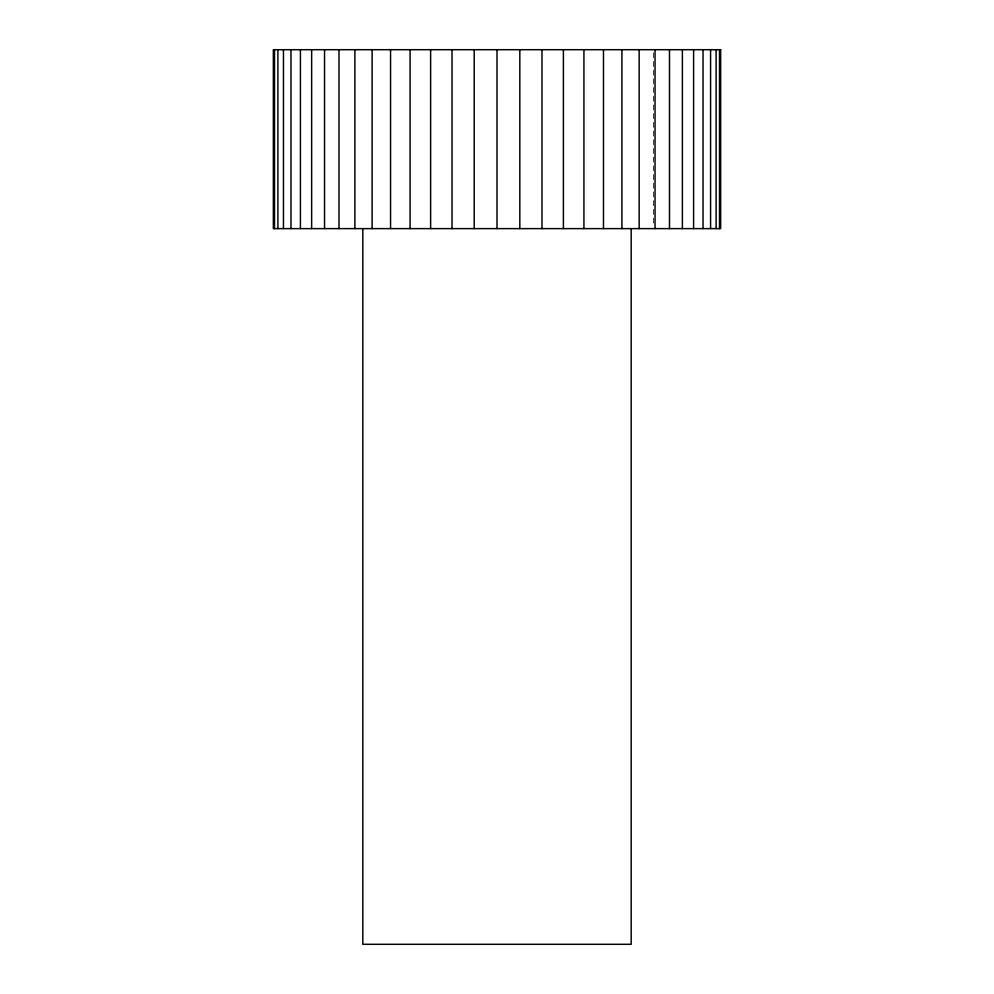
<?xml version="1.0" encoding="UTF-8"?>
<svg xmlns="http://www.w3.org/2000/svg" width="994" height="994" viewBox="0 0 994 994"><rect width="100%" height="100%" fill="white"/><g stroke="black" fill="none" stroke-linecap="round" stroke-linejoin="round"><path stroke-width="0.75" stroke-dasharray="4.97 3.73" d="M653.555 52.781L653.555 225.539"/><path stroke-width="1.49" d="M719.507 49.7L719.507 228.62M716.102 49.7L716.102 228.62M710.586 49.7L710.586 228.62M703.031 49.7L703.031 228.62M693.601 49.7L693.601 228.62M682.381 49.7L682.381 228.62M669.484 49.7L669.484 228.62M655.034 49.7L655.034 228.62M639.154 49.7L639.154 228.62M631.178 228.62L631.178 944.3L362.822 944.3L362.822 228.62M621.921 49.7L621.921 228.62M603.482 49.7L603.482 228.62M583.925 49.7L583.925 228.62M563.399 49.7L563.399 228.62M541.991 49.7L541.991 228.62M519.825 49.7L519.825 228.62M497 49.7L497 228.62M474.2 49.7L474.2 228.62M452.022 49.7L452.022 228.62M430.626 49.7L430.626 228.62M410.087 49.7L410.087 228.62M390.555 49.7L390.555 228.62M372.116 49.7L372.116 228.62M354.883 49.7L354.883 228.62M338.991 49.7L338.991 228.62M324.541 49.7L324.541 228.62M311.644 49.7L311.644 228.62M300.424 49.7L300.424 228.62M290.981 49.7L290.981 228.62M283.452 49.7L283.452 228.62M277.91 49.7L277.91 228.62M274.506 49.7L274.506 228.62M720.65 49.7L273.35 49.7L273.35 228.62L720.65 228.62L720.65 49.7"/></g></svg>
